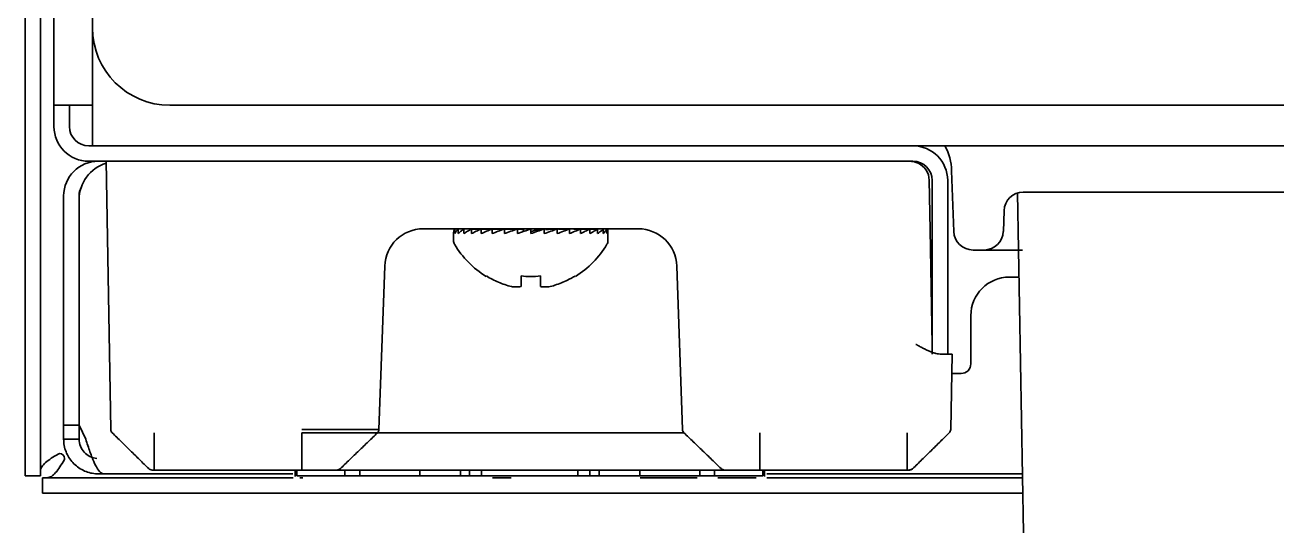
# Model space of a CAD drawing. Header units: inches. Extents: x 786 to 5593, y 691 to 5024.
# Drawn here: x 3394.2 to 3459.1, y 3851.1 to 3877.4 of the extents above; entities that cross this region are included whole.
import ezdxf

# ---------------------------------------------------------------- set-up
doc = ezdxf.new("R2010")
doc.units = ezdxf.units.IN
doc.layers.add('1', color=7, linetype='Continuous', true_color=0xffffff)

msp = doc.modelspace()

# ---------------------------------------------------------------- linework, layer by layer
at = {"layer": '1', "color": 7, "linetype": 'Continuous', "lineweight": 35}
for p, q in [((3395.74, 3873.276), (3395.74, 4852.126)), ((3397.74, 3964.786), (3397.74, 3872.976)), ((3397.74, 3877.276), (3397.74, 3963.277)), ((3394.24, 3929.235), (3394.24, 3856.076)), ((3395.04, 3927.508), (3395.04, 3856.076)), ((3395.74, 3872.176), (3395.74, 3873.276)), ((3397.54, 3873.276), (3395.74, 3873.276)), ((3396.54, 3872.176), (3396.54, 3873.276)), ((3397.74, 3873.276), (3397.54, 3873.276)), ((3397.74, 3872.976), (3397.74, 3871.176)), ((3460.74, 3873.276), (3401.74, 3873.276)), ((3397.54, 3871.176), (3397.74, 3871.176)), ((4253.74, 3871.176), (3397.74, 3871.176)), ((3397.54, 3870.376), (3440.24, 3870.376)), ((3398.682, 3856.478), (3398.44, 3870.376)), ((3442.356, 3866.741), (3442.247, 3869.881)), ((3441.082, 3869.394), (3441.127, 3866.82)), ((3441.24, 3869.376), (3441.24, 3862.376)), ((3442.04, 3869.376), (3442.04, 3862.376)), ((3396.24, 3856.704), (3396.24, 3868.576)), ((3397.04, 3856.704), (3397.04, 3868.576)), ((3397.042, 3856.704), (3397.042, 3868.376)), ((3445.666, 3868.732), (3445.973, 3851.113)), ((3525.66, 3868.776), (3445.96, 3868.776)), ((3444.961, 3867.811), (3444.924, 3866.741)), ((3426.133, 3866.876), (3414.747, 3866.876)), ((3416.44, 3866.626), (3416.44, 3866.276)), ((3416.501, 3866.626), (3416.501, 3866.86)), ((3416.681, 3866.626), (3416.681, 3866.86)), ((3416.976, 3866.626), (3416.976, 3866.86)), ((3417.376, 3866.626), (3417.376, 3866.86)), ((3417.869, 3866.626), (3417.869, 3866.86)), ((3418.206, 3866.855), (3418.206, 3866.876)), ((3418.24, 3866.855), (3418.24, 3866.876)), ((3418.273, 3866.854), (3418.273, 3866.876)), ((3418.341, 3866.853), (3418.341, 3866.876)), ((3418.373, 3866.853), (3418.373, 3866.876)), ((3418.44, 3866.626), (3418.44, 3866.86)), ((3418.505, 3866.859), (3418.505, 3866.876)), ((3418.535, 3866.858), (3418.535, 3866.876)), ((3418.729, 3866.855), (3418.729, 3866.876)), ((3418.755, 3866.854), (3418.755, 3866.876)), ((3419.004, 3866.849), (3419.004, 3866.876)), ((3419.026, 3866.849), (3419.026, 3866.876)), ((3419.072, 3866.626), (3419.072, 3866.86)), ((3419.323, 3866.853), (3419.323, 3866.876)), ((3419.34, 3866.853), (3419.34, 3866.876)), ((3419.676, 3866.843), (3419.676, 3866.876)), ((3419.745, 3866.626), (3419.745, 3866.86)), ((3420.052, 3866.843), (3420.052, 3866.876)), ((3420.058, 3866.726), (3420.058, 3866.876)), ((3420.44, 3866.626), (3420.44, 3866.86)), ((3420.828, 3866.843), (3420.828, 3866.876)), ((3421.134, 3866.626), (3421.134, 3866.86)), ((3421.204, 3866.843), (3421.204, 3866.876)), ((3421.557, 3866.853), (3421.557, 3866.876)), ((3421.808, 3866.626), (3421.808, 3866.86)), ((3421.876, 3866.849), (3421.876, 3866.876)), ((3422.151, 3866.855), (3422.151, 3866.876)), ((3422.374, 3866.859), (3422.374, 3866.876)), ((3422.44, 3866.626), (3422.44, 3866.86)), ((3422.539, 3866.853), (3422.539, 3866.876)), ((3422.64, 3866.855), (3422.64, 3866.876)), ((3422.674, 3866.855), (3422.674, 3866.876)), ((3423.011, 3866.626), (3423.011, 3866.86)), ((3423.504, 3866.626), (3423.504, 3866.86)), ((3423.904, 3866.626), (3423.904, 3866.86)), ((3424.199, 3866.626), (3424.199, 3866.86)), ((3424.379, 3866.626), (3424.379, 3866.86)), ((3424.44, 3866.626), (3424.44, 3866.86)), ((3424.44, 3866.276), (3424.44, 3866.626)), ((3441.127, 3866.82), (3441.231, 3860.867)), ((3443.924, 3865.776), (3443.356, 3865.776)), ((3445.923, 3865.776), (3443.924, 3865.776)), ((3412.872, 3864.946), (3412.577, 3856.476)), ((3418.14, 3864.398), (3418.14, 3864.431)), ((3422.74, 3864.431), (3422.74, 3864.398)), ((3428.303, 3856.476), (3428.007, 3864.946)), ((3445.742, 3864.376), (3445.24, 3864.376)), ((3441.24, 3860.376), (3441.24, 3862.376)), ((3442.04, 3862.376), (3442.04, 3860.376)), ((3443.24, 3862.376), (3443.24, 3859.876)), ((3441.24, 3860.784), (3441.231, 3860.867)), ((3442.265, 3860.376), (3441.712, 3860.376)), ((3442.265, 3860.376), (3442.197, 3856.478)), ((3442.74, 3859.376), (3442.248, 3859.376)), ((3397.04, 3856.704), (3396.24, 3856.704)), ((3396.24, 3855.976), (3396.24, 3856.704)), ((3397.04, 3855.976), (3397.04, 3856.704)), ((3397.042, 3856.704), (3397.381, 3855.976)), ((3394.24, 3854.076), (3394.24, 3856.076)), ((3395.04, 3856.076), (3395.04, 3854.076)), ((3428.379, 3856.305), (3412.5, 3856.305)), ((3395.04, 3854.076), (3394.24, 3854.076)), ((3398.04, 3854.176), (3398.29, 3854.176)), ((3398.29, 3854.176), (3398.266, 3854.182)), ((3408.121, 3854.176), (3398.29, 3854.176)), ((3408.573, 3854.376), (3400.934, 3854.376)), ((3408.229, 3854.376), (3408.229, 3854.039)), ((3408.313, 3854.076), (3408.313, 3854.376)), ((3430.477, 3854.376), (3410.402, 3854.376)), ((3410.813, 3854.076), (3410.813, 3854.376)), ((3411.58, 3854.076), (3411.58, 3854.376)), ((3414.693, 3854.076), (3414.693, 3854.376)), ((3416.802, 3854.076), (3416.802, 3854.376)), ((3417.272, 3854.076), (3417.272, 3854.376)), ((3417.884, 3854.076), (3417.884, 3854.376)), ((3422.883, 3854.076), (3422.883, 3854.376)), ((3423.508, 3854.076), (3423.508, 3854.376)), ((3423.978, 3854.076), (3423.978, 3854.376)), ((3426.087, 3854.076), (3426.087, 3854.376)), ((3429.198, 3854.076), (3429.198, 3854.376)), ((3429.967, 3854.076), (3429.967, 3854.376)), ((3432.307, 3854.448), (3432.307, 3854.376)), ((3439.936, 3854.376), (3432.307, 3854.376)), ((3432.467, 3854.076), (3432.467, 3854.376)), ((3432.543, 3854.039), (3432.543, 3854.376)), ((3445.924, 3854.176), (3432.673, 3854.176)), ((3439.936, 3854.447), (3439.936, 3854.376)), ((3445.568, 3854.176), (3445.568, 3854.156)), ((3395.14, 3853.976), (3397.14, 3853.976)), ((3395.14, 3853.176), (3395.14, 3853.976)), ((3397.14, 3853.976), (3408.123, 3853.976)), ((3408.471, 3853.976), (3408.632, 3853.976)), ((3418.463, 3853.976), (3419.427, 3853.976)), ((3426.111, 3853.976), (3429.057, 3853.976)), ((3430.129, 3853.976), (3432.124, 3853.976)), ((3432.673, 3853.976), (3445.933, 3853.976)), ((3397.14, 3853.176), (3395.14, 3853.176)), ((3397.14, 3853.176), (3445.947, 3853.176))]:
    msp.add_line(p, q, dxfattribs=at)
for centre, radius, start, end in [((3401.74, 3877.276), 4, 180, 270), ((3397.54, 3872.176), 1.8, 180, 270), ((3397.54, 3872.176), 1, 180, 270), ((3440.24, 3869.376), 1.8, 0, 90), ((3439.248, 3869.776), 3, 2, 27.81838), ((3398.04, 3868.576), 1.8, 90, 180), ((3399.042, 3868.376), 2, 107.46984, 180), ((3440.24, 3869.376), 1, 0, 90), ((3440.083, 3869.376), 1, 1, 64.69899), ((3398.04, 3868.576), 1, 151.87922, 180), ((3445.96, 3867.776), 1, 90, 178), ((3414.871, 3864.876), 2, 90, 178), ((3426.008, 3864.876), 2, 2, 90), ((3443.356, 3866.776), 1, 182, 270), ((3443.924, 3866.776), 1, 270, 358), ((3416.84, 3866.276), 0.4, 180, 210.30118), ((3420.639, 3868.496), 4.8, 210.30118, 238.41865), ((3420.241, 3868.496), 4.8, 301.58373, 329.69882), ((3424.04, 3866.276), 0.4, 329.69882, 0), ((3420.44, 3868.178), 3.78, 262.39595, 269.99653), ((3420.44, 3868.178), 3.78, 270.00345, 277.60407), ((3445.24, 3862.376), 2, 90, 180), ((3442.74, 3859.876), 0.5, 270, 0), ((3396.04, 3854.976), 0.25, 0, 90)]:
    msp.add_arc(centre, radius, start, end, dxfattribs=at)
for centre, major_axis, ratio, start_param, end_param in [((3440.04, 3869.176), (1.2, -0.008), 0.999974, 1.556314, 1.577146), ((3463.56, 3837.124), (152.847, -10.944), 0.181225, 1.887325, 1.890706), ((3456.602, 3837.14), (128.204, -11.093), 0.215461, 1.892438, 1.896296), ((3448.578, 3837.13), (99.71, -11.456), 0.275645, 1.903434, 1.90936), ((3439.688, 3837.129), (68.059, -12.588), 0.396513, 1.941645, 1.950916), ((3430.208, 3837.141), (31.695, -20.902), 0.668622, 2.283675, 2.292949), ((3429.398, 3840.376), (-28.837, -4.995), 0.949656, 4.846977, 4.860829), ((3410.669, 3837.136), (-31.697, -20.908), 0.66863, 3.990124, 3.999397), ((3401.193, 3837.132), (-68.055, -12.587), 0.396499, 4.33229, 4.341562), ((3392.303, 3837.132), (-99.707, -11.455), 0.27564, 4.373834, 4.37976), ((3384.275, 3837.137), (-128.211, -11.094), 0.215469, 4.386875, 4.389632), ((3377.321, 3837.125), (-152.843, -10.943), 0.181222, 4.392486, 4.395868), ((3371.703, 3837.131), (-172.78, -10.86), 0.160465, 4.395399, 4.397826)]:
    msp.add_ellipse(centre, major_axis=major_axis, ratio=ratio, start_param=start_param, end_param=end_param, dxfattribs=at)
for points, knots in [([(3440.065, 3870.376), (3440.105, 3870.375), (3440.144, 3870.372), (3440.221, 3870.363), (3440.26, 3870.357), (3440.316, 3870.344), (3440.335, 3870.34), (3440.371, 3870.33), (3440.39, 3870.324), (3440.443, 3870.307), (3440.477, 3870.294), (3440.51, 3870.28)], [0, 0, 0, 0, 0.25, 0.25, 0.5, 0.5, 0.625, 0.625, 0.75, 0.75, 1, 1, 1, 1]), ([(3418.14, 3864.431), (3418.343, 3864.307), (3418.553, 3864.199), (3418.877, 3864.061), (3418.987, 3864.019), (3419.211, 3863.943), (3419.325, 3863.91), (3419.44, 3863.88)], [0, 0, 0, 0, 0.5, 0.5, 0.75, 0.75, 1, 1, 1, 1]), ([(3419.94, 3863.88), (3419.94, 3863.91), (3419.94, 3863.943), (3419.94, 3864.019), (3419.94, 3864.061), (3419.94, 3864.153), (3419.94, 3864.203), (3419.94, 3864.284), (3419.94, 3864.312), (3419.94, 3864.37), (3419.94, 3864.4), (3419.94, 3864.431)], [0, 0, 0, 0, 0.25, 0.25, 0.5, 0.5, 0.75, 0.75, 0.875, 0.875, 1, 1, 1, 1]), ([(3420.94, 3864.431), (3420.94, 3864.307), (3420.94, 3864.199), (3420.94, 3864.061), (3420.94, 3864.019), (3420.94, 3863.943), (3420.94, 3863.91), (3420.94, 3863.88)], [0, 0, 0, 0, 0.5, 0.5, 0.75, 0.75, 1, 1, 1, 1]), ([(3421.44, 3863.88), (3421.555, 3863.91), (3421.668, 3863.943), (3421.891, 3864.019), (3422.001, 3864.061), (3422.218, 3864.153), (3422.325, 3864.203), (3422.483, 3864.284), (3422.535, 3864.312), (3422.638, 3864.37), (3422.689, 3864.4), (3422.74, 3864.431)], [0, 0, 0, 0, 0.25, 0.25, 0.5, 0.5, 0.75, 0.75, 0.875, 0.875, 1, 1, 1, 1]), ([(3441.712, 3860.376), (3441.667, 3860.376), (3441.62, 3860.38), (3441.522, 3860.395), (3441.471, 3860.406), (3441.406, 3860.423), (3441.392, 3860.427), (3441.366, 3860.434), (3441.352, 3860.438), (3441.312, 3860.451), (3441.285, 3860.46), (3441.203, 3860.489), (3441.148, 3860.511), (3441.036, 3860.559), (3440.98, 3860.584), (3440.894, 3860.626), (3440.865, 3860.64), (3440.808, 3860.669), (3440.778, 3860.683), (3440.691, 3860.729), (3440.632, 3860.759), (3440.544, 3860.807), (3440.5, 3860.83), (3440.455, 3860.854), (3440.425, 3860.87), (3440.41, 3860.878), (3440.395, 3860.886)], [0, 0, 0, 0, 0.125, 0.125, 0.25, 0.25, 0.28125, 0.28125, 0.3125, 0.3125, 0.375, 0.375, 0.5, 0.5, 0.625, 0.625, 0.6875, 0.6875, 0.75, 0.75, 0.875, 0.875, 0.9375, 0.96875, 0.96875, 1, 1, 1, 1]), ([(3397.891, 3854.182), (3397.78, 3854.192), (3397.669, 3854.211), (3397.454, 3854.27), (3397.349, 3854.31), (3397.149, 3854.408), (3397.053, 3854.467), (3396.874, 3854.6), (3396.791, 3854.675), (3396.64, 3854.839), (3396.572, 3854.928), (3396.454, 3855.118), (3396.404, 3855.218), (3396.322, 3855.426), (3396.292, 3855.534), (3396.25, 3855.753), (3396.24, 3855.865), (3396.24, 3855.976)], [0, 0, 0, 0, 0.125, 0.125, 0.25, 0.25, 0.375, 0.375, 0.5, 0.5, 0.625, 0.625, 0.75, 0.75, 0.875, 0.875, 1, 1, 1, 1]), ([(3397.957, 3854.98), (3397.834, 3854.99), (3397.712, 3855.023), (3397.489, 3855.132), (3397.388, 3855.208), (3397.22, 3855.39), (3397.153, 3855.497), (3397.063, 3855.728), (3397.04, 3855.852), (3397.04, 3855.976)], [0, 0, 0, 0, 0.25, 0.25, 0.5, 0.5, 0.75, 0.75, 1, 1, 1, 1]), ([(3398.266, 3854.182), (3398.193, 3854.201), (3398.119, 3854.261), (3397.971, 3854.457), (3397.898, 3854.593), (3397.75, 3854.921), (3397.676, 3855.114), (3397.529, 3855.53), (3397.455, 3855.753), (3397.381, 3855.976)], [0, 0, 0, 0, 0.25, 0.25, 0.5, 0.5, 0.75, 0.75, 1, 1, 1, 1]), ([(3398.682, 3856.478), (3398.683, 3856.446), (3398.69, 3856.414), (3398.715, 3856.354), (3398.734, 3856.327), (3398.757, 3856.304)], [0, 0, 0, 0, 0.5, 0.5, 1, 1, 1, 1]), ([(3412.5, 3856.305), (3412.5, 3856.305), (3412.499, 3856.305), (3412.493, 3856.305), (3412.488, 3856.305), (3412.478, 3856.305), (3412.475, 3856.305), (3412.467, 3856.305), (3412.463, 3856.305), (3412.453, 3856.304), (3412.448, 3856.304), (3412.437, 3856.305), (3412.432, 3856.305), (3412.419, 3856.305), (3412.413, 3856.305), (3412.399, 3856.304), (3412.391, 3856.304), (3412.368, 3856.304), (3412.351, 3856.305), (3412.323, 3856.305), (3412.314, 3856.305), (3412.294, 3856.305), (3412.283, 3856.305), (3412.251, 3856.305), (3412.228, 3856.305), (3412.178, 3856.305), (3412.152, 3856.305), (3412.111, 3856.305), (3412.097, 3856.305), (3412.075, 3856.305), (3412.067, 3856.305), (3412.058, 3856.305), (3412.056, 3856.305), (3412.053, 3856.305), (3412.051, 3856.305), (3412.045, 3856.305), (3412.041, 3856.305), (3412.03, 3856.305), (3412.022, 3856.305), (3412.007, 3856.305), (3411.999, 3856.305), (3411.975, 3856.305), (3411.959, 3856.305), (3411.925, 3856.305), (3411.908, 3856.305), (3411.874, 3856.305), (3411.856, 3856.305), (3411.82, 3856.305), (3411.802, 3856.305), (3411.765, 3856.305), (3411.746, 3856.305), (3411.688, 3856.304), (3411.649, 3856.303), (3411.567, 3856.303), (3411.525, 3856.303), (3411.438, 3856.304), (3411.393, 3856.305), (3411.325, 3856.305), (3411.302, 3856.305), (3411.255, 3856.305), (3411.231, 3856.305), (3411.183, 3856.305), (3411.159, 3856.305), (3411.11, 3856.305), (3411.085, 3856.305), (3411.036, 3856.305), (3411.011, 3856.305), (3410.96, 3856.305), (3410.935, 3856.305), (3410.858, 3856.304), (3410.805, 3856.305), (3410.726, 3856.305), (3410.699, 3856.305), (3410.645, 3856.305), (3410.618, 3856.305), (3410.536, 3856.305), (3410.481, 3856.305), (3410.312, 3856.305), (3410.196, 3856.305), (3410.046, 3856.305), (3410.016, 3856.305), (3409.956, 3856.305), (3409.926, 3856.305), (3409.835, 3856.305), (3409.775, 3856.305), (3409.652, 3856.305), (3409.59, 3856.304), (3409.497, 3856.304), (3409.466, 3856.304), (3409.404, 3856.304), (3409.373, 3856.304), (3409.278, 3856.304), (3409.215, 3856.304), (3409.088, 3856.304), (3409.024, 3856.304), (3408.831, 3856.304), (3408.702, 3856.304), (3408.573, 3856.304)], [0, 0, 0, 0, 0.029864, 0.029864, 0.061159, 0.061159, 0.076806, 0.076806, 0.092454, 0.092454, 0.108101, 0.108101, 0.123748, 0.123748, 0.139396, 0.139396, 0.155043, 0.155043, 0.186338, 0.186338, 0.201985, 0.201985, 0.217633, 0.217633, 0.248927, 0.248927, 0.280222, 0.280222, 0.295869, 0.295869, 0.303693, 0.303693, 0.305649, 0.305649, 0.307605, 0.307605, 0.311517, 0.311517, 0.31934, 0.31934, 0.327164, 0.327164, 0.342811, 0.342811, 0.358459, 0.358459, 0.374106, 0.374106, 0.389753, 0.389753, 0.405401, 0.405401, 0.436695, 0.436695, 0.46799, 0.46799, 0.499285, 0.499285, 0.514932, 0.514932, 0.53058, 0.53058, 0.546227, 0.546227, 0.561874, 0.561874, 0.577522, 0.577522, 0.593169, 0.593169, 0.624464, 0.624464, 0.640111, 0.640111, 0.655758, 0.655758, 0.687053, 0.687053, 0.749642, 0.749642, 0.76529, 0.76529, 0.780937, 0.780937, 0.812232, 0.812232, 0.843527, 0.843527, 0.859174, 0.859174, 0.874821, 0.874821, 0.906116, 0.906116, 0.937411, 0.937411, 1, 1, 1, 1]), ([(3408.577, 3856.478), (3408.643, 3856.478), (3408.708, 3856.478), (3408.84, 3856.478), (3408.905, 3856.478), (3409.037, 3856.477), (3409.102, 3856.477), (3409.231, 3856.477), (3409.295, 3856.477), (3409.423, 3856.477), (3409.487, 3856.477), (3409.613, 3856.477), (3409.676, 3856.477), (3409.801, 3856.477), (3409.863, 3856.477), (3409.956, 3856.477), (3409.986, 3856.477), (3410.048, 3856.477), (3410.078, 3856.477), (3410.23, 3856.477), (3410.348, 3856.477), (3410.521, 3856.477), (3410.577, 3856.476), (3410.661, 3856.476), (3410.688, 3856.476), (3410.743, 3856.476), (3410.77, 3856.476), (3410.852, 3856.476), (3410.905, 3856.476), (3410.983, 3856.476), (3411.009, 3856.476), (3411.061, 3856.476), (3411.086, 3856.476), (3411.137, 3856.476), (3411.162, 3856.476), (3411.212, 3856.476), (3411.237, 3856.476), (3411.285, 3856.476), (3411.31, 3856.476), (3411.357, 3856.476), (3411.381, 3856.476), (3411.451, 3856.475), (3411.496, 3856.475), (3411.584, 3856.474), (3411.627, 3856.474), (3411.711, 3856.474), (3411.751, 3856.475), (3411.81, 3856.475), (3411.829, 3856.475), (3411.867, 3856.475), (3411.885, 3856.475), (3411.922, 3856.475), (3411.94, 3856.475), (3411.975, 3856.475), (3411.992, 3856.475), (3412.026, 3856.475), (3412.043, 3856.475), (3412.067, 3856.475), (3412.075, 3856.475), (3412.091, 3856.475), (3412.099, 3856.475), (3412.11, 3856.475), (3412.114, 3856.475), (3412.122, 3856.475), (3412.126, 3856.475), (3412.137, 3856.475), (3412.144, 3856.475), (3412.167, 3856.475), (3412.181, 3856.475), (3412.223, 3856.475), (3412.25, 3856.475), (3412.287, 3856.475), (3412.3, 3856.475), (3412.323, 3856.475), (3412.335, 3856.476), (3412.356, 3856.476), (3412.367, 3856.475), (3412.387, 3856.475), (3412.397, 3856.475), (3412.425, 3856.475), (3412.443, 3856.475), (3412.466, 3856.475), (3412.474, 3856.475), (3412.488, 3856.475), (3412.494, 3856.475), (3412.507, 3856.476), (3412.513, 3856.475), (3412.524, 3856.475), (3412.529, 3856.475), (3412.538, 3856.475), (3412.543, 3856.476), (3412.551, 3856.476), (3412.554, 3856.476), (3412.564, 3856.476), (3412.569, 3856.476), (3412.575, 3856.476), (3412.577, 3856.476), (3412.577, 3856.476)], [0, 0, 0, 0, 0.031297, 0.031297, 0.062594, 0.062594, 0.093891, 0.093891, 0.125188, 0.125188, 0.156485, 0.156485, 0.187782, 0.187782, 0.219079, 0.219079, 0.234727, 0.234727, 0.250376, 0.250376, 0.31297, 0.31297, 0.344267, 0.344267, 0.359915, 0.359915, 0.375563, 0.375563, 0.40686, 0.40686, 0.422509, 0.422509, 0.438157, 0.438157, 0.453806, 0.453806, 0.469454, 0.469454, 0.485103, 0.485103, 0.500751, 0.500751, 0.532048, 0.532048, 0.563345, 0.563345, 0.594642, 0.594642, 0.610291, 0.610291, 0.625939, 0.625939, 0.641588, 0.641588, 0.657236, 0.657236, 0.672885, 0.672885, 0.680709, 0.680709, 0.688533, 0.688533, 0.692445, 0.692445, 0.696357, 0.696357, 0.704181, 0.704181, 0.71983, 0.71983, 0.751127, 0.751127, 0.766775, 0.766775, 0.782424, 0.782424, 0.798072, 0.798072, 0.813721, 0.813721, 0.845018, 0.845018, 0.860666, 0.860666, 0.876315, 0.876315, 0.891963, 0.891963, 0.907612, 0.907612, 0.92326, 0.92326, 0.938909, 0.938909, 0.970206, 0.970206, 1, 1, 1, 1]), ([(3412.577, 3856.476), (3412.576, 3856.444), (3412.568, 3856.412), (3412.542, 3856.354), (3412.523, 3856.327), (3412.5, 3856.305)], [0, 0, 0, 0, 0.5, 0.5, 1, 1, 1, 1]), ([(3428.379, 3856.305), (3428.356, 3856.327), (3428.338, 3856.354), (3428.311, 3856.412), (3428.304, 3856.444), (3428.303, 3856.476)], [0, 0, 0, 0, 0.5, 0.5, 1, 1, 1, 1]), ([(3442.197, 3856.478), (3442.197, 3856.446), (3442.19, 3856.414), (3442.164, 3856.354), (3442.146, 3856.327), (3442.123, 3856.304)], [0, 0, 0, 0, 0.5, 0.5, 1, 1, 1, 1]), ([(3442.197, 3856.478), (3442.197, 3856.446), (3442.19, 3856.414), (3442.164, 3856.354), (3442.146, 3856.327), (3442.123, 3856.304)], [0, 0, 0, 0, 0.5, 0.5, 1, 1, 1, 1]), ([(3395.957, 3855.203), (3395.834, 3855.129), (3395.712, 3855.055), (3395.489, 3854.908), (3395.388, 3854.834), (3395.22, 3854.686), (3395.153, 3854.613), (3395.063, 3854.465), (3395.04, 3854.391), (3395.04, 3854.317)], [0, 0, 0, 0, 0.25, 0.25, 0.5, 0.5, 0.75, 0.75, 1, 1, 1, 1]), ([(3395.381, 3853.976), (3395.455, 3853.976), (3395.529, 3854), (3395.676, 3854.09), (3395.75, 3854.156), (3395.898, 3854.324), (3395.971, 3854.425), (3396.119, 3854.648), (3396.193, 3854.77), (3396.266, 3854.893)], [0, 0, 0, 0, 0.25, 0.25, 0.5, 0.5, 0.75, 0.75, 1, 1, 1, 1]), ([(3398.04, 3854.176), (3398.036, 3854.176), (3398.029, 3854.176), (3398.018, 3854.176), (3398.007, 3854.176), (3397.996, 3854.177), (3397.985, 3854.177), (3397.974, 3854.177), (3397.964, 3854.178), (3397.953, 3854.178), (3397.942, 3854.179), (3397.932, 3854.179), (3397.922, 3854.18), (3397.911, 3854.181), (3397.901, 3854.182), (3397.894, 3854.182), (3397.891, 3854.182)], [0, 0, 0, 0, 0.073473, 0.146486, 0.219075, 0.291275, 0.363122, 0.434652, 0.505902, 0.57691, 0.647713, 0.71835, 0.788858, 0.859277, 0.929644, 1, 1, 1, 1]), ([(3400.646, 3854.448), (3400.652, 3854.442), (3400.658, 3854.437), (3400.671, 3854.427), (3400.678, 3854.422), (3400.698, 3854.409), (3400.713, 3854.401), (3400.758, 3854.383), (3400.79, 3854.377), (3400.821, 3854.376)], [0, 0, 0, 0, 0.125, 0.125, 0.25, 0.25, 0.5, 0.5, 1, 1, 1, 1]), ([(3400.934, 3854.376), (3400.928, 3854.376), (3400.921, 3854.376), (3400.912, 3854.376), (3400.909, 3854.376), (3400.902, 3854.376), (3400.899, 3854.376), (3400.891, 3854.376), (3400.885, 3854.376), (3400.874, 3854.376), (3400.869, 3854.376), (3400.862, 3854.376), (3400.859, 3854.376), (3400.855, 3854.376), (3400.853, 3854.376), (3400.846, 3854.376), (3400.843, 3854.376), (3400.838, 3854.376), (3400.836, 3854.376), (3400.833, 3854.376), (3400.831, 3854.376), (3400.828, 3854.376), (3400.826, 3854.376), (3400.824, 3854.376)], [0, 0, 0, 0, 0.125, 0.125, 0.1875, 0.1875, 0.25, 0.25, 0.375, 0.375, 0.5, 0.5, 0.5625, 0.5625, 0.625, 0.625, 0.75, 0.75, 0.8125, 0.8125, 0.875, 0.875, 1, 1, 1, 1]), ([(3400.934, 3854.448), (3400.934, 3854.425), (3400.934, 3854.407), (3400.934, 3854.382), (3400.934, 3854.376), (3400.935, 3854.376)], [0, 0, 0, 0, 0.5, 0.5, 1, 1, 1, 1]), ([(3408.576, 3854.448), (3408.576, 3854.425), (3408.575, 3854.407), (3408.573, 3854.383), (3408.571, 3854.376), (3408.57, 3854.376)], [0, 0, 0, 0, 0.5, 0.5, 1, 1, 1, 1]), ([(3410.402, 3854.376), (3410.401, 3854.376), (3410.397, 3854.376), (3410.389, 3854.376), (3410.387, 3854.376), (3410.383, 3854.376), (3410.381, 3854.376), (3410.376, 3854.376), (3410.374, 3854.376), (3410.368, 3854.376), (3410.365, 3854.376), (3410.359, 3854.376), (3410.356, 3854.376), (3410.349, 3854.376), (3410.345, 3854.376), (3410.334, 3854.376), (3410.326, 3854.376), (3410.308, 3854.376), (3410.298, 3854.376), (3410.278, 3854.376), (3410.267, 3854.376), (3410.243, 3854.376), (3410.231, 3854.376), (3410.205, 3854.376), (3410.191, 3854.376), (3410.17, 3854.376), (3410.163, 3854.376), (3410.148, 3854.376), (3410.14, 3854.376), (3410.117, 3854.376), (3410.101, 3854.376), (3410.076, 3854.376), (3410.067, 3854.376), (3410.05, 3854.376), (3410.041, 3854.376), (3410.014, 3854.376), (3409.996, 3854.376), (3409.958, 3854.376), (3409.938, 3854.376), (3409.898, 3854.376), (3409.877, 3854.376), (3409.835, 3854.376), (3409.813, 3854.376), (3409.768, 3854.376), (3409.746, 3854.376), (3409.712, 3854.376), (3409.7, 3854.376), (3409.677, 3854.376), (3409.665, 3854.376), (3409.629, 3854.376), (3409.605, 3854.376), (3409.532, 3854.376), (3409.481, 3854.376), (3409.377, 3854.376), (3409.324, 3854.376), (3409.241, 3854.376), (3409.213, 3854.376), (3409.157, 3854.376), (3409.129, 3854.376), (3409.072, 3854.376), (3409.043, 3854.376), (3408.986, 3854.376), (3408.957, 3854.376), (3408.87, 3854.376), (3408.812, 3854.376), (3408.693, 3854.376), (3408.634, 3854.376), (3408.573, 3854.376)], [0, 0, 0, 0, 0.0625, 0.0625, 0.078125, 0.078125, 0.09375, 0.09375, 0.109375, 0.109375, 0.125, 0.125, 0.140625, 0.140625, 0.15625, 0.15625, 0.1875, 0.1875, 0.21875, 0.21875, 0.25, 0.25, 0.28125, 0.28125, 0.3125, 0.3125, 0.328125, 0.328125, 0.34375, 0.34375, 0.375, 0.375, 0.390625, 0.390625, 0.40625, 0.40625, 0.4375, 0.4375, 0.46875, 0.46875, 0.5, 0.5, 0.53125, 0.53125, 0.5625, 0.5625, 0.578125, 0.578125, 0.59375, 0.59375, 0.625, 0.625, 0.6875, 0.6875, 0.75, 0.75, 0.78125, 0.78125, 0.8125, 0.8125, 0.84375, 0.84375, 0.875, 0.875, 0.9375, 0.9375, 1, 1, 1, 1]), ([(3410.576, 3854.446), (3410.553, 3854.424), (3410.526, 3854.406), (3410.466, 3854.382), (3410.434, 3854.376), (3410.402, 3854.376)], [0, 0, 0, 0, 0.5, 0.5, 1, 1, 1, 1]), ([(3430.477, 3854.376), (3430.445, 3854.376), (3430.413, 3854.382), (3430.354, 3854.406), (3430.327, 3854.424), (3430.304, 3854.446)], [0, 0, 0, 0, 0.5, 0.5, 1, 1, 1, 1]), ([(3432.312, 3854.376), (3432.252, 3854.376), (3432.192, 3854.376), (3432.102, 3854.376), (3432.072, 3854.376), (3432.013, 3854.376), (3431.983, 3854.376), (3431.924, 3854.376), (3431.895, 3854.376), (3431.837, 3854.376), (3431.808, 3854.376), (3431.723, 3854.376), (3431.667, 3854.376), (3431.558, 3854.376), (3431.504, 3854.376), (3431.425, 3854.376), (3431.399, 3854.376), (3431.347, 3854.376), (3431.322, 3854.376), (3431.248, 3854.376), (3431.2, 3854.376), (3431.132, 3854.376), (3431.11, 3854.376), (3431.066, 3854.376), (3431.044, 3854.376), (3431.002, 3854.376), (3430.982, 3854.376), (3430.942, 3854.376), (3430.922, 3854.376), (3430.865, 3854.376), (3430.794, 3854.376), (3430.732, 3854.376), (3430.675, 3854.376), (3430.649, 3854.376), (3430.614, 3854.376), (3430.603, 3854.376), (3430.582, 3854.376), (3430.572, 3854.376), (3430.546, 3854.376), (3430.53, 3854.376), (3430.506, 3854.376), (3430.496, 3854.376), (3430.482, 3854.376), (3430.478, 3854.376), (3430.477, 3854.376)], [0, 0, 0, 0, 0.0625, 0.0625, 0.09375, 0.09375, 0.125, 0.125, 0.15625, 0.15625, 0.1875, 0.1875, 0.25, 0.25, 0.3125, 0.3125, 0.34375, 0.34375, 0.375, 0.375, 0.4375, 0.4375, 0.46875, 0.46875, 0.5, 0.5, 0.53125, 0.53125, 0.5625, 0.5625, 0.625, 0.6875, 0.6875, 0.75, 0.75, 0.78125, 0.78125, 0.8125, 0.8125, 0.875, 0.875, 0.9375, 0.9375, 1, 1, 1, 1]), ([(3440.052, 3854.376), (3440.051, 3854.376), (3440.05, 3854.376), (3440.047, 3854.376), (3440.045, 3854.376), (3440.041, 3854.376), (3440.037, 3854.376), (3440.029, 3854.376), (3440.024, 3854.376), (3440.014, 3854.376), (3440.009, 3854.376), (3439.998, 3854.376), (3439.992, 3854.376), (3439.98, 3854.376), (3439.973, 3854.376), (3439.963, 3854.376), (3439.96, 3854.376), (3439.953, 3854.376), (3439.95, 3854.376), (3439.94, 3854.376), (3439.933, 3854.376), (3439.925, 3854.376)], [0, 0, 0, 0, 0.0625, 0.0625, 0.125, 0.125, 0.25, 0.25, 0.375, 0.375, 0.5, 0.5, 0.625, 0.625, 0.75, 0.75, 0.8125, 0.8125, 0.875, 0.875, 1, 1, 1, 1]), ([(3439.926, 3854.376), (3439.929, 3854.376), (3439.933, 3854.383), (3439.94, 3854.407), (3439.943, 3854.426), (3439.946, 3854.448)], [0, 0, 0, 0, 0.5, 0.5, 1, 1, 1, 1]), ([(3439.926, 3854.376), (3439.934, 3854.376), (3439.942, 3854.376), (3439.959, 3854.376), (3439.967, 3854.376), (3439.978, 3854.376), (3439.982, 3854.376), (3439.989, 3854.376), (3439.993, 3854.376), (3440.003, 3854.376), (3440.01, 3854.376), (3440.019, 3854.376), (3440.022, 3854.376), (3440.027, 3854.376), (3440.03, 3854.376), (3440.037, 3854.376), (3440.041, 3854.376), (3440.047, 3854.376), (3440.049, 3854.376), (3440.052, 3854.376), (3440.053, 3854.376), (3440.055, 3854.376), (3440.056, 3854.376), (3440.058, 3854.376), (3440.059, 3854.376), (3440.059, 3854.376)], [0, 0, 0, 0, 0.125, 0.125, 0.25, 0.25, 0.3125, 0.3125, 0.375, 0.375, 0.5, 0.5, 0.5625, 0.5625, 0.625, 0.625, 0.75, 0.75, 0.8125, 0.8125, 0.875, 0.875, 0.9375, 0.9375, 1, 1, 1, 1]), ([(3440.234, 3854.448), (3440.232, 3854.446), (3440.228, 3854.443), (3440.223, 3854.438), (3440.217, 3854.433), (3440.211, 3854.428), (3440.204, 3854.423), (3440.198, 3854.419), (3440.192, 3854.415), (3440.185, 3854.411), (3440.179, 3854.407), (3440.172, 3854.404), (3440.165, 3854.4), (3440.159, 3854.397), (3440.152, 3854.394), (3440.145, 3854.392), (3440.138, 3854.389), (3440.13, 3854.387), (3440.123, 3854.385), (3440.116, 3854.383), (3440.109, 3854.381), (3440.102, 3854.38), (3440.095, 3854.379), (3440.087, 3854.378), (3440.08, 3854.377), (3440.073, 3854.377), (3440.066, 3854.376), (3440.061, 3854.376), (3440.058, 3854.376)], [0, 0, 0, 0, 0.039695, 0.079291, 0.118787, 0.158184, 0.197481, 0.236679, 0.275778, 0.314778, 0.353679, 0.392482, 0.431186, 0.469791, 0.508298, 0.546707, 0.585017, 0.62323, 0.661345, 0.699362, 0.737282, 0.775104, 0.812829, 0.850457, 0.887988, 0.925422, 0.962759, 1, 1, 1, 1]), ([(3440.234, 3854.448), (3440.211, 3854.426), (3440.184, 3854.407), (3440.124, 3854.383), (3440.092, 3854.376), (3440.059, 3854.376)], [0, 0, 0, 0, 0.5, 0.5, 1, 1, 1, 1])]:
    msp.add_open_spline(points, degree=3, knots=knots, dxfattribs=at)
for points, degree in [([(3416.501, 3866.86), (3416.48, 3866.822), (3416.45, 3866.745), (3416.44, 3866.666), (3416.44, 3866.626)], 3), ([(3416.681, 3866.86), (3416.641, 3866.822), (3416.571, 3866.745), (3416.521, 3866.666), (3416.501, 3866.626)], 3), ([(3416.976, 3866.86), (3416.917, 3866.822), (3416.81, 3866.745), (3416.721, 3866.666), (3416.681, 3866.626)], 3), ([(3417.376, 3866.86), (3417.3, 3866.822), (3417.159, 3866.745), (3417.034, 3866.666), (3416.976, 3866.626)], 3), ([(3417.869, 3866.86), (3417.779, 3866.822), (3417.607, 3866.745), (3417.45, 3866.666), (3417.376, 3866.626)], 3), ([(3418.44, 3866.86), (3418.338, 3866.822), (3418.142, 3866.745), (3417.958, 3866.666), (3417.869, 3866.626)], 3), ([(3419.072, 3866.86), (3418.962, 3866.822), (3418.746, 3866.745), (3418.541, 3866.666), (3418.44, 3866.626)], 3), ([(3419.745, 3866.86), (3419.63, 3866.822), (3419.402, 3866.745), (3419.181, 3866.666), (3419.072, 3866.626)], 3), ([(3420.44, 3866.86), (3420.323, 3866.822), (3420.09, 3866.745), (3419.86, 3866.666), (3419.745, 3866.626)], 3), ([(3421.134, 3866.86), (3421.019, 3866.822), (3420.788, 3866.745), (3420.556, 3866.666), (3420.44, 3866.626)], 3), ([(3421.808, 3866.86), (3421.698, 3866.822), (3421.476, 3866.745), (3421.249, 3866.666), (3421.134, 3866.626)], 3), ([(3422.44, 3866.86), (3422.338, 3866.822), (3422.132, 3866.745), (3421.917, 3866.666), (3421.808, 3866.626)], 3), ([(3423.011, 3866.86), (3422.921, 3866.822), (3422.736, 3866.745), (3422.541, 3866.666), (3422.44, 3866.626)], 3), ([(3423.504, 3866.86), (3423.429, 3866.822), (3423.271, 3866.745), (3423.1, 3866.666), (3423.011, 3866.626)], 3), ([(3423.904, 3866.86), (3423.845, 3866.822), (3423.72, 3866.745), (3423.579, 3866.666), (3423.504, 3866.626)], 3), ([(3424.199, 3866.86), (3424.159, 3866.822), (3424.069, 3866.745), (3423.962, 3866.666), (3423.904, 3866.626)], 3), ([(3424.379, 3866.86), (3424.359, 3866.822), (3424.308, 3866.745), (3424.238, 3866.666), (3424.199, 3866.626)], 3), ([(3424.44, 3866.86), (3424.44, 3866.822), (3424.43, 3866.745), (3424.399, 3866.666), (3424.379, 3866.626)], 3), ([(3419.44, 3863.88), (3419.48, 3863.875), (3419.562, 3863.867), (3419.688, 3863.863), (3419.815, 3863.867), (3419.898, 3863.875), (3419.94, 3863.88)], 3), ([(3420.94, 3863.88), (3420.981, 3863.875), (3421.065, 3863.867), (3421.193, 3863.863), (3421.319, 3863.867), (3421.4, 3863.875), (3421.44, 3863.88)], 3), ([(3397.041, 3855.976), (3396.239, 3855.976)], 1), ([(3400.646, 3854.448), (3398.757, 3856.304)], 1), ([(3400.934, 3856.304), (3400.934, 3854.448)], 1), ([(3408.573, 3856.304), (3408.573, 3854.448)], 1), ([(3412.5, 3856.305), (3410.576, 3854.446)], 1), ([(3428.379, 3856.305), (3430.304, 3854.446)], 1), ([(3432.307, 3856.304), (3432.307, 3854.448)], 1), ([(3439.946, 3856.304), (3439.946, 3854.448)], 1), ([(3439.946, 3856.304), (3439.946, 3854.448)], 1), ([(3442.123, 3856.304), (3440.234, 3854.448)], 1), ([(3442.123, 3856.304), (3440.234, 3854.448)], 1), ([(3396.04, 3855.226), (3396.011, 3855.226), (3395.983, 3855.218), (3395.957, 3855.203)], 3), ([(3396.266, 3854.893), (3396.282, 3854.919), (3396.29, 3854.948), (3396.29, 3854.976)], 3), ([(3410.813, 3854.076), (3409.98, 3854.076), (3409.146, 3854.076), (3408.313, 3854.076)], 3), ([(3411.58, 3854.076), (3411.289, 3854.076), (3410.962, 3854.076), (3410.813, 3854.076)], 3), ([(3414.693, 3854.076), (3414.687, 3854.076), (3411.586, 3854.076), (3411.58, 3854.076)], 3), ([(3416.802, 3854.076), (3416.047, 3854.076), (3415.337, 3854.076), (3414.693, 3854.076)], 3), ([(3417.272, 3854.076), (3417.115, 3854.076), (3416.959, 3854.076), (3416.802, 3854.076)], 3), ([(3417.884, 3854.076), (3417.573, 3854.076), (3417.309, 3854.076), (3417.272, 3854.076)], 3), ([(3422.883, 3854.076), (3421.217, 3854.076), (3419.55, 3854.076), (3417.884, 3854.076)], 3), ([(3423.508, 3854.076), (3423.457, 3854.076), (3423.194, 3854.076), (3422.883, 3854.076)], 3), ([(3423.978, 3854.076), (3423.977, 3854.076), (3423.509, 3854.076), (3423.508, 3854.076)], 3), ([(3426.087, 3854.076), (3425.441, 3854.076), (3424.732, 3854.076), (3423.978, 3854.076)], 3), ([(3429.198, 3854.076), (3428.161, 3854.076), (3427.124, 3854.076), (3426.087, 3854.076)], 3), ([(3429.967, 3854.076), (3429.814, 3854.076), (3429.489, 3854.076), (3429.198, 3854.076)], 3), ([(3432.467, 3854.076), (3431.634, 3854.076), (3430.8, 3854.076), (3429.967, 3854.076)], 3), ([(3440.217, 3854.448), (3440.173, 3854.402), (3440.113, 3854.376), (3440.052, 3854.376)], 3)]:
    msp.add_open_spline(points, degree=degree, dxfattribs=at)

doc.saveas('drawing.dxf')
